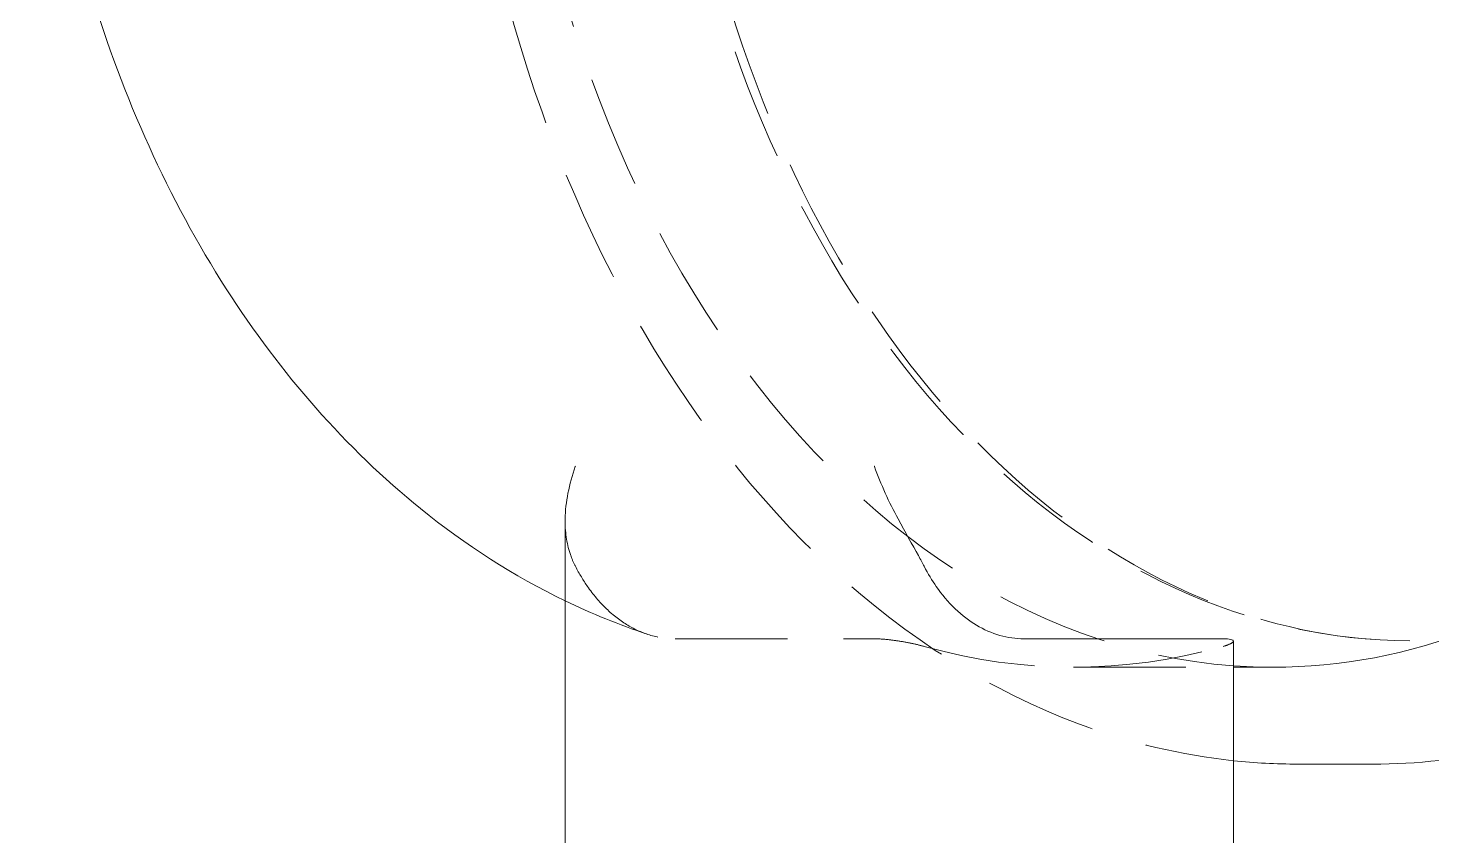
# Model space of a CAD drawing. Header units: millimetres. Extents: x -46397 to 283259, y -8690 to 23983.
# Drawn here: x -39656.6 to -39594.1, y 5902.4 to 5938.4 of the extents above; entities that cross this region are included whole.
import ezdxf

# ---------------------------------------------------------------- set-up
doc = ezdxf.new("R2010")
doc.units = ezdxf.units.MM
doc.linetypes.add('HIDDENX2', pattern=[0.75, 0.5, -0.25])

msp = doc.modelspace()

# ---------------------------------------------------------------- linework, layer by layer
at = {"color": 2, "linetype": 'Continuous', "lineweight": 0, "ltscale": 10, "extrusion": (6.89019e-16, 1, 0)}
for p, q in [((-39632.711, 5916.458, -1.499), (-39632.711, 5901.724, -1.499)), ((-39603.423, 5911.222, -1.499), (-39612.294, 5911.222, -1.499)), ((-39602.964, 5901.724, -1.499), (-39602.964, 5911.117, -1.499)), ((-39602.964, 5909.956, -1.499), (-39601.206, 5909.956, -1.499)), ((-39596.771, 5905.644, -1.499), (-39600.097, 5905.644, -1.499))]:
    msp.add_line(p, q, dxfattribs=at)
at = {"color": 1, "linetype": 'HIDDENX2', "lineweight": 0, "ltscale": 10, "extrusion": (6.89019e-16, 1, 0)}
for p, q in [((-39627.817, 5911.222, -1.499), (-39618.947, 5911.222, -1.499)), ((-39610.076, 5909.956, -1.499), (-39602.964, 5909.956, -1.499))]:
    msp.add_line(p, q, dxfattribs=at)
at = {"color": 2, "linetype": 'Continuous', "lineweight": 0, "ltscale": 10}
msp.add_ellipse((-39601.206, 5958.174, -1.499), major_axis=(0, -48.218), ratio=0.707107, start_param=0, end_param=3.141593, dxfattribs=at)
at = {"color": 1, "linetype": 'HIDDENX2', "lineweight": 0, "ltscale": 10}
for centre, start_param, end_param in [((-39601.206, 5958.174, -1.499), -1.570796, 0), ((-39610.076, 5958.174, -1.499), -0.196382, 0.196382)]:
    msp.add_ellipse(centre, major_axis=(0, -48.218), ratio=0.707107, start_param=start_param, end_param=end_param, dxfattribs=at)
at = {"color": 2, "linetype": 'Continuous', "lineweight": 0, "ltscale": 10}
for points, knots in [([(-39596.771, 5905.644, -1.499), (-39592.801, 5905.644, -1.499), (-39588.837, 5906.504, -1.499), (-39581.267, 5909.845, -1.499), (-39577.675, 5912.359, -1.499), (-39571.16, 5918.834, -1.499), (-39568.266, 5922.844, -1.499), (-39563.511, 5931.938, -1.499), (-39561.668, 5937.037, -1.499), (-39559.234, 5947.776, -1.499), (-39558.646, 5953.415, -1.499), (-39558.779, 5964.665, -1.499), (-39559.501, 5970.273, -1.499), (-39562.192, 5980.908, -1.499), (-39564.162, 5985.932, -1.499), (-39569.182, 5994.879, -1.499), (-39572.229, 5998.804, -1.499), (-39579.096, 6005.082, -1.499), (-39582.905, 6007.46, -1.499), (-39590.123, 6010.103, -1.499), (-39593.446, 6010.705, -1.499), (-39596.771, 6010.705, -1.499)], [3.327667, 3.327667, 3.327667, 3.327667, 3.630176, 3.630176, 3.940274, 3.940274, 4.261843, 4.261843, 4.588222, 4.588222, 4.915246, 4.915246, 5.242193, 5.242193, 5.569218, 5.569218, 5.895373, 5.895373, 6.215845, 6.215845, 6.469259, 6.469259, 6.469259, 6.469259]), ([(-39632.711, 5912.912, -1.499), (-39634.987, 5914.013, -1.499), (-39637.141, 5915.397, -1.499), (-39642.469, 5919.7, -1.499), (-39645.372, 5923.028, -1.499), (-39650.36, 5930.797, -1.499), (-39652.386, 5935.298, -1.499), (-39655.29, 5944.933, -1.499), (-39656.149, 5950.076, -1.499), (-39656.615, 5960.46, -1.499), (-39656.221, 5965.699, -1.499), (-39654.198, 5975.78, -1.499), (-39652.57, 5980.621, -1.499), (-39648.171, 5989.403, -1.499), (-39645.406, 5993.353, -1.499), (-39638.993, 5999.788, -1.499), (-39635.378, 6002.328, -1.499), (-39627.835, 6005.562, -1.499), (-39623.965, 6006.388, -1.499), (-39620.076, 6006.393, -1.499), (-39620.065, 6006.393, -1.499), (-39620.055, 6006.393, -1.499)], [3.285133, 3.285133, 3.285133, 3.285133, 3.474467, 3.474467, 3.789096, 3.789096, 4.123338, 4.123338, 4.462952, 4.462952, 4.802815, 4.802815, 5.142691, 5.142691, 5.480125, 5.480125, 5.802741, 5.802741, 6.096345, 6.096345, 6.097111, 6.097111, 6.097111, 6.097111]), ([(-39632.252, 5918.908, -1.499), (-39632.254, 5918.903, -1.499), (-39632.255, 5918.898, -1.499), (-39632.534, 5918.083, -1.499), (-39632.697, 5917.3, -1.499), (-39632.711, 5916.525, -1.499), (-39632.711, 5916.491, -1.499), (-39632.711, 5916.458, -1.499)], [1.3586756, 1.3586756, 1.3586756, 1.3586756, 1.3599094, 1.3599094, 1.5676488, 1.5676488, 1.5771224, 1.5771224, 1.5771224, 1.5771224]), ([(-39618.947, 5918.908, -1.499), (-39618.945, 5918.903, -1.499), (-39618.943, 5918.898, -1.499), (-39618.662, 5918.083, -1.499), (-39618.287, 5917.3, -1.499), (-39617.572, 5915.958, -1.499), (-39617.255, 5915.416, -1.499), (-39616.892, 5914.758, -1.499), (-39616.806, 5914.599, -1.499), (-39616.729, 5914.449, -1.499)], [-0.0010241, -0.0010241, -0.0010241, -0.0010241, 0, 0, 0.1724436, 0.1724436, 0.3120501, 0.3120501, 0.359861, 0.359861, 0.359861, 0.359861]), ([(-39616.729, 5914.449, -1.499), (-39616.559, 5914.121, -1.499), (-39616.375, 5913.815, -1.499), (-39615.948, 5913.201, -1.499), (-39615.661, 5912.857, -1.499), (-39615.042, 5912.261, -1.499), (-39614.71, 5912.01, -1.499), (-39614.081, 5911.636, -1.499), (-39613.727, 5911.477, -1.499), (-39613.003, 5911.27, -1.499), (-39612.633, 5911.222, -1.499), (-39612.294, 5911.222, -1.499)], [2.581263, 2.581263, 2.581263, 2.581263, 2.6529395, 2.6529395, 2.7458773, 2.7458773, 2.8388152, 2.8388152, 2.9304913, 2.9304913, 3.0221674, 3.0221674, 3.0221674, 3.0221674]), ([(-39603.423, 5911.222, -1.499), (-39603.284, 5911.222, -1.499), (-39603.164, 5911.213, -1.499), (-39603.004, 5911.176, -1.499), (-39602.965, 5911.149, -1.499), (-39602.964, 5911.118, -1.499), (-39602.964, 5911.117, -1.499), (-39602.964, 5911.117, -1.499)], [0.22859702, 0.22859702, 0.22859702, 0.22859702, 0.2662415, 0.2662415, 0.30388597, 0.30388597, 0.30433727, 0.30433727, 0.30433727, 0.30433727])]:
    msp.add_open_spline(points, degree=3, knots=knots, dxfattribs=at)
at = {"color": 1, "linetype": 'HIDDENX2', "lineweight": 0, "ltscale": 10}
for points, knots in [([(-39615.046, 6006.393, -1.499), (-39617.631, 6004.834, -1.499), (-39620.078, 6002.874, -1.499), (-39625.582, 5997.246, -1.499), (-39628.429, 5993.204, -1.499), (-39633.079, 5984.064, -1.499), (-39634.875, 5978.959, -1.499), (-39637.227, 5968.221, -1.499), (-39637.783, 5962.589, -1.499), (-39637.6, 5951.364, -1.499), (-39636.862, 5945.773, -1.499), (-39634.16, 5935.19, -1.499), (-39632.198, 5930.201, -1.499), (-39627.23, 5921.333, -1.499), (-39624.228, 5917.454, -1.499), (-39617.483, 5911.235, -1.499), (-39613.747, 5908.884, -1.499), (-39607.58, 5906.588, -1.499), (-39605.281, 5906.042, -1.499), (-39602.964, 5905.796, -1.499)], [0.589281, 0.589281, 0.589281, 0.589281, 0.812119, 0.812119, 1.133184, 1.133184, 1.456417, 1.456417, 1.779889, 1.779889, 2.103314, 2.103314, 2.42679, 2.42679, 2.74989, 2.74989, 3.070296, 3.070296, 3.252634, 3.252634, 3.252634, 3.252634]), ([(-39595.107, 5911.132, -1.499), (-39598.656, 5911.132, -1.499), (-39602.203, 5911.93, -1.499), (-39608.95, 5915.037, -1.499), (-39612.147, 5917.357, -1.499), (-39617.881, 5923.295, -1.499), (-39620.41, 5926.927, -1.499), (-39624.533, 5935.129, -1.499), (-39626.122, 5939.701, -1.499), (-39628.197, 5949.317, -1.499), (-39628.681, 5954.358, -1.499), (-39628.499, 5964.401, -1.499), (-39627.831, 5969.401, -1.499), (-39625.408, 5978.857, -1.499), (-39623.653, 5983.312, -1.499), (-39619.225, 5991.222, -1.499), (-39616.553, 5994.678, -1.499), (-39610.562, 6000.222, -1.499), (-39607.246, 6002.317, -1.499), (-39600.951, 6004.677, -1.499), (-39598.029, 6005.217, -1.499), (-39595.107, 6005.217, -1.499)], [2.955519, 2.955519, 2.955519, 2.955519, 3.270316, 3.270316, 3.587668, 3.587668, 3.90833, 3.90833, 4.230144, 4.230144, 4.552072, 4.552072, 4.873973, 4.873973, 5.195905, 5.195905, 5.51764, 5.51764, 5.837909, 5.837909, 6.097111, 6.097111, 6.097111, 6.097111]), ([(-39595.107, 6005.217, -1.499), (-39598.656, 6005.217, -1.499), (-39602.205, 6004.394, -1.499), (-39608.93, 6001.185, -1.499), (-39612.107, 5998.811, -1.499), (-39617.756, 5992.763, -1.499), (-39620.233, 5989.105, -1.499), (-39624.25, 5980.866, -1.499), (-39625.792, 5976.29, -1.499), (-39627.787, 5966.677, -1.499), (-39628.24, 5961.642, -1.499), (-39628.008, 5951.622, -1.499), (-39627.324, 5946.639, -1.499), (-39624.891, 5937.235, -1.499), (-39623.143, 5932.815, -1.499), (-39618.766, 5924.984, -1.499), (-39616.138, 5921.574, -1.499), (-39610.269, 5916.093, -1.499), (-39607.029, 5914.029, -1.499), (-39600.866, 5911.672, -1.499), (-39597.987, 5911.132, -1.499), (-39595.107, 5911.132, -1.499)], [0.186074, 0.186074, 0.186074, 0.186074, 0.511543, 0.511543, 0.834058, 0.834058, 1.153233, 1.153233, 1.471402, 1.471402, 1.789501, 1.789501, 2.107629, 2.107629, 2.42572, 2.42572, 2.743974, 2.743974, 3.063602, 3.063602, 3.327667, 3.327667, 3.327667, 3.327667]), ([(-39632.711, 5916.458, -1.499), (-39632.711, 5915.897, -1.499), (-39632.625, 5915.389, -1.499), (-39632.399, 5914.758, -1.499), (-39632.33, 5914.599, -1.499), (-39632.252, 5914.449, -1.499)], [1.1423712, 1.1423712, 1.1423712, 1.1423712, 1.3010788, 1.3010788, 1.3586756, 1.3586756, 1.3586756, 1.3586756]), ([(-39632.252, 5914.449, -1.499), (-39632.083, 5914.121, -1.499), (-39631.898, 5913.815, -1.499), (-39631.472, 5913.201, -1.499), (-39631.185, 5912.857, -1.499), (-39630.565, 5912.261, -1.499), (-39630.233, 5912.01, -1.499), (-39629.604, 5911.636, -1.499), (-39629.25, 5911.477, -1.499), (-39628.526, 5911.27, -1.499), (-39628.156, 5911.222, -1.499), (-39627.817, 5911.222, -1.499)], [0, 0, 0, 0, 0.0716764, 0.0716764, 0.1646143, 0.1646143, 0.2575522, 0.2575522, 0.3492283, 0.3492283, 0.4409044, 0.4409044, 0.4409044, 0.4409044]), ([(-39616.729, 5910.883, -1.499), (-39616.869, 5910.922, -1.499), (-39617.046, 5910.966, -1.499), (-39617.434, 5911.048, -1.499), (-39617.646, 5911.087, -1.499), (-39618.039, 5911.149, -1.499), (-39618.247, 5911.176, -1.499), (-39618.631, 5911.213, -1.499), (-39618.807, 5911.222, -1.499), (-39618.947, 5911.222, -1.499)], [0.3043373, 0.3043373, 0.3043373, 0.3043373, 0.3428862, 0.3428862, 0.3814351, 0.3814351, 0.4190796, 0.4190796, 0.456724, 0.456724, 0.456724, 0.456724]), ([(-39602.964, 5911.117, -1.499), (-39602.964, 5911.086, -1.499), (-39603.003, 5911.047, -1.499), (-39603.163, 5910.966, -1.499), (-39603.284, 5910.922, -1.499), (-39603.423, 5910.883, -1.499)], [0.15195051, 0.15195051, 0.15195051, 0.15195051, 0.19004812, 0.19004812, 0.22859702, 0.22859702, 0.22859702, 0.22859702])]:
    msp.add_open_spline(points, degree=3, knots=knots, dxfattribs=at)
msp.add_open_spline([(-39629.052, 5911.424, -1.499), (-39630.3, 5911.839, -1.499), (-39631.522, 5912.337, -1.499), (-39632.711, 5912.912, -1.499)], degree=3, dxfattribs=at)
at = {"color": 2, "linetype": 'Continuous', "lineweight": 0, "ltscale": 10}
msp.add_open_spline([(-39602.964, 5905.796, -1.499), (-39602.011, 5905.695, -1.499), (-39601.054, 5905.644, -1.499), (-39600.097, 5905.644, -1.499)], degree=3, dxfattribs=at)

doc.saveas('drawing.dxf')
